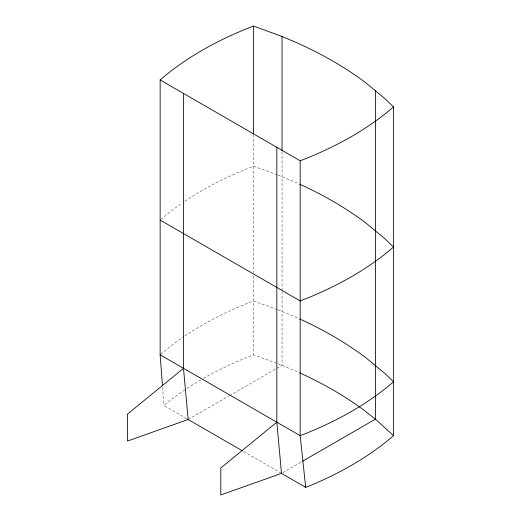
<?xml version="1.0" encoding="UTF-8"?>
<svg xmlns="http://www.w3.org/2000/svg" width="521" height="521" viewBox="0 0 521 521"><rect width="100%" height="100%" fill="white"/><g stroke="black" fill="none" stroke-linecap="round" stroke-linejoin="round"><path stroke-width="0.39" stroke-dasharray="2.6 1.95" d="M186.765 418.708L163.952 405.533L166.42 403.456A333.355 192.464 0 0 1 185.704 389.298M188.153 419.503L228.797 396.038M229.5 395.634L282.056 365.286L282.056 291.91M282.89 472.58L302.512 461.254M203.464 378.331A333.355 192.464 0 0 1 253.499 354.827L277.315 363.456M277.315 174.809L253.499 166.186A333.355 192.464 0 0 0 183.086 202.422M278.045 175.095L295.186 182.181A377.914 218.188 0 0 1 298.852 183.822M277.315 309.559L253.499 300.93A333.355 192.464 0 0 0 184.388 336.279M278.045 309.839L295.186 316.924A377.914 218.188 0 0 1 298.852 318.565M278.045 363.736L295.186 370.822A377.914 218.188 0 0 1 298.852 372.463M243.594 451.512L280.786 472.983M162.559 387.018L163.952 405.533M282.056 151.533L282.056 291.096M253.499 134.594L253.499 272.522M253.499 275.765L253.499 354.827M187.026 388.419A333.355 192.464 0 0 1 200.852 379.835M160.702 219.601A333.355 192.464 0 0 1 182.435 202.864M160.702 354.345A333.355 192.464 0 0 1 183.737 336.722"/><path stroke-width="0.78" d="M183.483 93.422L183.483 368.301L127.469 414.117L127.469 441.066L188.153 419.503L242.187 450.704M276.82 147.306L276.82 422.186L220.806 468.001L220.806 494.95L281.483 473.394L305.703 487.376L309.298 485.95A333.355 192.464 0 0 0 393.531 435.673L393.531 106.896L384.908 98.638L365.82 82.826A377.914 218.188 0 0 0 295.186 42.045L281.705 36.359L253.499 26.05A333.355 192.464 0 0 0 160.142 79.947L160.142 354.827L162.441 385.41M302.512 461.254L375.394 419.171L375.394 90.394M160.142 79.947L300.174 160.794A333.355 192.464 0 0 0 393.531 106.896M160.142 220.083L300.174 300.93A333.355 192.464 0 0 0 393.531 247.032L384.908 238.774L365.82 222.962A377.914 218.188 0 0 0 299.582 184.154M160.142 354.827L300.174 435.673L305.703 487.376M393.531 435.673L375.667 419.392L365.82 411.603A377.914 218.188 0 0 0 299.582 372.795M276.82 422.186L281.483 473.394M183.483 368.301L188.153 419.503M300.174 160.794L300.174 435.673A333.355 192.464 0 0 0 393.531 381.776L384.908 373.518L365.82 357.706A377.914 218.188 0 0 0 299.582 318.898M282.056 36.509L282.056 150.725M253.499 26.05L253.499 133.786"/></g></svg>
